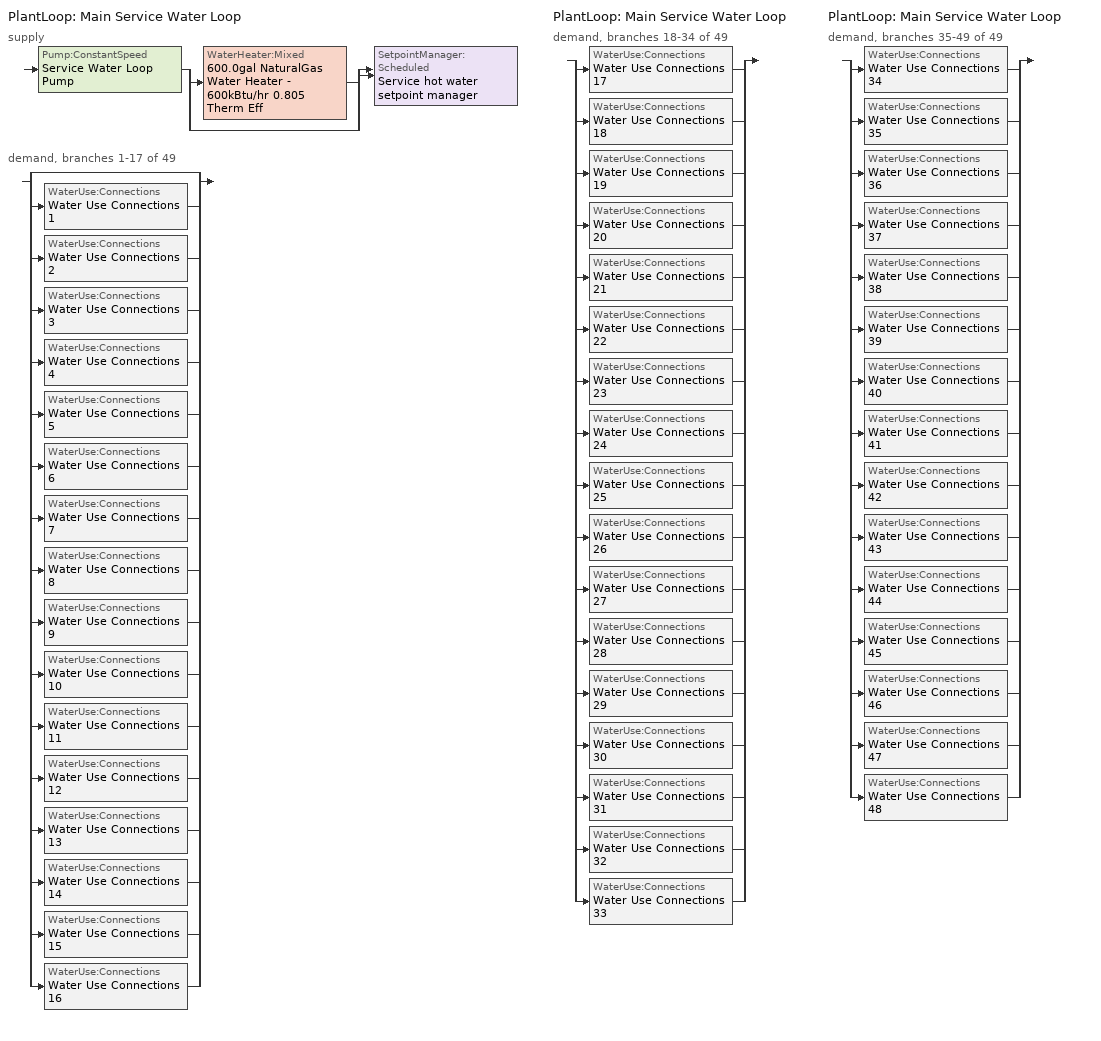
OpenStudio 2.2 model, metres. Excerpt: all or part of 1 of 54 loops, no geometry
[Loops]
PlantLoop 'Main Service Water Loop'
 supply: Pump:ConstantSpeed 'Service Water Loop Pump' > split
  | WaterHeater:Mixed '600.0gal NaturalGas Water Heater - 600kBtu/hr 0.805 Therm Eff'
  | bypass
  join > SetpointManager:Scheduled 'Service hot water setpoint manager'
 demand, branches 1-17 of 49: split
  | bypass
  | WaterUse:Connections 'Water Use Connections 1'
  | WaterUse:Connections 'Water Use Connections 2'
  | WaterUse:Connections 'Water Use Connections 3'
  | WaterUse:Connections 'Water Use Connections 4'
  | WaterUse:Connections 'Water Use Connections 5'
  | WaterUse:Connections 'Water Use Connections 6'
  | WaterUse:Connections 'Water Use Connections 7'
  | WaterUse:Connections 'Water Use Connections 8'
  | WaterUse:Connections 'Water Use Connections 9'
  | WaterUse:Connections 'Water Use Connections 10'
  | WaterUse:Connections 'Water Use Connections 11'
  | WaterUse:Connections 'Water Use Connections 12'
  | WaterUse:Connections 'Water Use Connections 13'
  | WaterUse:Connections 'Water Use Connections 14'
  | WaterUse:Connections 'Water Use Connections 15'
  | WaterUse:Connections 'Water Use Connections 16'
PlantLoop 'Main Service Water Loop'
 demand, branches 18-34 of 49: split
  | WaterUse:Connections 'Water Use Connections 17'
  | WaterUse:Connections 'Water Use Connections 18'
  | WaterUse:Connections 'Water Use Connections 19'
  | WaterUse:Connections 'Water Use Connections 20'
  | WaterUse:Connections 'Water Use Connections 21'
  | WaterUse:Connections 'Water Use Connections 22'
  | WaterUse:Connections 'Water Use Connections 23'
  | WaterUse:Connections 'Water Use Connections 24'
  | WaterUse:Connections 'Water Use Connections 25'
  | WaterUse:Connections 'Water Use Connections 26'
  | WaterUse:Connections 'Water Use Connections 27'
  | WaterUse:Connections 'Water Use Connections 28'
  | WaterUse:Connections 'Water Use Connections 29'
  | WaterUse:Connections 'Water Use Connections 30'
  | WaterUse:Connections 'Water Use Connections 31'
  | WaterUse:Connections 'Water Use Connections 32'
  | WaterUse:Connections 'Water Use Connections 33'
PlantLoop 'Main Service Water Loop'
 demand, branches 35-49 of 49: split
  | WaterUse:Connections 'Water Use Connections 34'
  | WaterUse:Connections 'Water Use Connections 35'
  | WaterUse:Connections 'Water Use Connections 36'
  | WaterUse:Connections 'Water Use Connections 37'
  | WaterUse:Connections 'Water Use Connections 38'
  | WaterUse:Connections 'Water Use Connections 39'
  | WaterUse:Connections 'Water Use Connections 40'
  | WaterUse:Connections 'Water Use Connections 41'
  | WaterUse:Connections 'Water Use Connections 42'
  | WaterUse:Connections 'Water Use Connections 43'
  | WaterUse:Connections 'Water Use Connections 44'
  | WaterUse:Connections 'Water Use Connections 45'
  | WaterUse:Connections 'Water Use Connections 46'
  | WaterUse:Connections 'Water Use Connections 47'
  | WaterUse:Connections 'Water Use Connections 48'
[PlantLoop]
Main Service Water Loop: Glycol Concentration=0; Maximum Loop Temperature {C}=60; Minimum Loop Temperature {C}=10; Plant Loop Volume {m3}=Autocalculate; Load Distribution Scheme=Optimal
[Sizing:Plant]
Main Service Water Loop: Loop Type=Heating; Design Loop Exit Temperature {C}=60; Loop Design Temperature Difference {deltaC}=5; Sizing Option=NonCoincident; Zone Timesteps in Averaging Window=1; Coincident Sizing Factor Mode=None
[Pump:ConstantSpeed]
Service Water Loop Pump: Rated Flow Rate {m3/s}=autosize; Rated Pump Head {Pa}=29891; Rated Power Consumption {W}=autosize; Motor Efficiency=0.7; Fraction of Motor Inefficiencies to Fluid Stream=0; Pump Control Type=Intermittent
[SetpointManager:Scheduled]
Service hot water setpoint manager: Control Variable=Temperature; Schedule=Service Water Loop Temp - 140F
[WaterHeater:Mixed]
600.0gal NaturalGas Water Heater - 600kBtu/hr 0.805 Therm Eff: Tank Volume {m3}=2.27125; Setpoint Temperature Schedule=Service Water Loop Temp - 140F; Deadband Temperature Difference {deltaC}=2; Maximum Temperature Limit {C}=82.2222; Heater Control Type=Cycle; Heater Maximum Capacity {W}=175843; Heater Fuel Type=NaturalGas; Heater Thermal Efficiency=0.804593; Part Load Factor Curve=SWH-EFFFPLR-NECB2011; Off Cycle Parasitic Fuel Consumption Rate {W}=20; Off Cycle Parasitic Fuel Type=NaturalGas; Off Cycle Parasitic Heat Fraction to Tank=0.8; On Cycle Parasitic Fuel Type=NaturalGas; On Cycle Parasitic Heat Fraction to Tank=0; Ambient Temperature Indicator=Schedule; Ambient Temperature Schedule=Water Heater Ambient Temp Schedule - 70F; Off Cycle Loss Coefficient to Ambient Temperature {W/K}=20.7661; On Cycle Loss Coefficient to Ambient Temperature {W/K}=20.7661; Use Side Effectiveness=1; Source Side Effectiveness=1; Use Side Design Flow Rate {m3/s}=autosize; Source Side Design Flow Rate {m3/s}=autosize; Indirect Water Heating Recovery Time {hr}=1.5
[WaterUse:Connections]
Name | Water Use Equipment Name 1
Water Use Connections 1 | Dining_flr_5 Service Water Use 0.05gal/min
Water Use Connections 2 | Er_exam1_mult4_flr_1 Service Water Use 0.02gal/min
Water Use Connections 3 | Er_exam3_mult4_flr_1 Service Water Use 0.02gal/min
Water Use Connections 4 | Er_trauma1_flr_1 Service Water Use 0.02gal/min
Water Use Connections 5 | Er_trauma2_flr_1 Service Water Use 0.02gal/min
Water Use Connections 6 | Er_triage_mult4_flr_1 Service Water Use 0.02gal/min
Water Use Connections 7 | Er_nursestn_lobby_flr_1 Service Water Use 0.24gal/min
Water Use Connections 8 | Icu_nursestn_lobby_flr_2 Service Water Use 0.13gal/min
Water Use Connections 9 | Nursestn_lobby_flr_3 Service Water Use 0.04gal/min
Water Use Connections 10 | Nursestn_lobby_flr_4 Service Water Use 0.17gal/min
Water Use Connections 11 | Nursestn_lobby_flr_5 Service Water Use 0.13gal/min
Water Use Connections 12 | Or_nursestn_lobby_flr_2 Service Water Use 0.01gal/min
Water Use Connections 13 | Ic_patroom1_mult5_flr_2 Service Water Use 0.01gal/min
Water Use Connections 14 | Ic_patroom2_flr_2 Service Water Use 0.01gal/min
Water Use Connections 15 | Ic_patroom3_mult6_flr_2 Service Water Use 0.01gal/min
Water Use Connections 16 | Patroom1_mult10_flr_3 Service Water Use 0.01gal/min
Water Use Connections 17 | Patroom1_mult10_flr_4 Service Water Use 0.01gal/min
Water Use Connections 18 | Patroom2_flr_3 Service Water Use 0.01gal/min
Water Use Connections 19 | Patroom2_flr_4 Service Water Use 0.01gal/min
Water Use Connections 20 | Patroom3_mult10_flr_3 Service Water Use 0.01gal/min
Water Use Connections 21 | Patroom3_mult10_flr_4 Service Water Use 0.01gal/min
Water Use Connections 22 | Patroom4_flr_3 Service Water Use 0.01gal/min
Water Use Connections 23 | Patroom4_flr_4 Service Water Use 0.01gal/min
Water Use Connections 24 | Patroom5_mult10_flr_3 Service Water Use 0.01gal/min
Water Use Connections 25 | Patroom5_mult10_flr_4 Service Water Use 0.01gal/min
Water Use Connections 26 | Patroom6_flr_3 Service Water Use 0.01gal/min
Water Use Connections 27 | Patroom6_flr_4 Service Water Use 0.01gal/min
Water Use Connections 28 | Patroom7_mult10_flr_3 Service Water Use 0.01gal/min
Water Use Connections 29 | Patroom7_mult10_flr_4 Service Water Use 0.01gal/min
Water Use Connections 30 | Patroom8_flr_3 Service Water Use 0.01gal/min
Water Use Connections 31 | Patroom8_flr_4 Service Water Use 0.01gal/min
Water Use Connections 32 | Icu_flr_2 Service Water Use 0.01gal/min
Water Use Connections 33 | Kitchen_flr_5 Service Water Use 0.08gal/min
Water Use Connections 34 | Lab_flr_3 Service Water Use 0.15gal/min
Water Use Connections 35 | Lab_flr_4 Service Water Use 0.2gal/min
Water Use Connections 36 | Basement Service Water Use 2.87gal/min
Water Use Connections 37 | Lobby_records_flr_1 Service Water Use 0.57gal/min
Water Use Connections 38 | Office1_flr_5 Service Water Use 0.01gal/min
Water Use Connections 39 | Office1_mult4_flr_1 Service Water Use 0.01gal/min
Water Use Connections 40 | Office2_mult5_flr_5 Service Water Use 0.01gal/min
Water Use Connections 41 | Office3_flr_5 Service Water Use 0.01gal/min
Water Use Connections 42 | Office4_mult6_flr_5 Service Water Use 0.01gal/min
Water Use Connections 43 | Or1_flr_2 Service Water Use 0.05gal/min
Water Use Connections 44 | Or2_mult5_flr_2 Service Water Use 0.02gal/min
Water Use Connections 45 | Or3_flr_2 Service Water Use 0.02gal/min
Water Use Connections 46 | Or4_flr_2 Service Water Use 0.29gal/min
Water Use Connections 47 | Phystherapy_flr_3 Service Water Use 0.06gal/min
Water Use Connections 48 | Radiology_flr_4 Service Water Use 0.19gal/min
[WaterUse:Equipment:Definition]
Name | Peak Flow Rate {m3/s} | Target Temperature Schedule | Sensible Fraction Schedule | Latent Fraction Schedule
Dining_flr_5 Service Water Use Def 0.05gal/min | 3.06634e-06 | Schedule Ruleset 5 | Schedule Ruleset 3 | Schedule Ruleset 4
Er_exam1_mult4_flr_1 Service Water Use Def 0.02gal/min | 1.34933e-06 | Schedule Ruleset 8 | Schedule Ruleset 6 | Schedule Ruleset 7
Er_exam3_mult4_flr_1 Service Water Use Def 0.02gal/min | 1.34933e-06 | Schedule Ruleset 11 | Schedule Ruleset 9 | Schedule Ruleset 10
Er_trauma1_flr_1 Service Water Use Def 0.02gal/min | 1.34933e-06 | Schedule Ruleset 14 | Schedule Ruleset 12 | Schedule Ruleset 13
Er_trauma2_flr_1 Service Water Use Def 0.02gal/min | 1.34933e-06 | Schedule Ruleset 17 | Schedule Ruleset 15 | Schedule Ruleset 16
Er_triage_mult4_flr_1 Service Water Use Def 0.02gal/min | 1.34933e-06 | Schedule Ruleset 20 | Schedule Ruleset 18 | Schedule Ruleset 19
Er_nursestn_lobby_flr_1 Service Water Use Def 0.24gal/min | 1.50038e-05 | Schedule Ruleset 23 | Schedule Ruleset 21 | Schedule Ruleset 22
Icu_nursestn_lobby_flr_2 Service Water Use Def 0.13gal/min | 8.12072e-06 | Schedule Ruleset 26 | Schedule Ruleset 24 | Schedule Ruleset 25
Nursestn_lobby_flr_3 Service Water Use Def 0.04gal/min | 2.36902e-06 | Schedule Ruleset 29 | Schedule Ruleset 27 | Schedule Ruleset 28
Nursestn_lobby_flr_4 Service Water Use Def 0.17gal/min | 1.0999e-05 | Schedule Ruleset 32 | Schedule Ruleset 30 | Schedule Ruleset 31
Nursestn_lobby_flr_5 Service Water Use Def 0.13gal/min | 7.95313e-06 | Schedule Ruleset 35 | Schedule Ruleset 33 | Schedule Ruleset 34
Or_nursestn_lobby_flr_2 Service Water Use Def 0.01gal/min | 3.38431e-07 | Schedule Ruleset 38 | Schedule Ruleset 36 | Schedule Ruleset 37
Ic_patroom1_mult5_flr_2 Service Water Use Def 0.01gal/min | 5.05999e-07 | Schedule Ruleset 41 | Schedule Ruleset 39 | Schedule Ruleset 40
Ic_patroom2_flr_2 Service Water Use Def 0.01gal/min | 6.74665e-07 | Schedule Ruleset 44 | Schedule Ruleset 42 | Schedule Ruleset 43
Ic_patroom3_mult6_flr_2 Service Water Use Def 0.01gal/min | 5.05999e-07 | Schedule Ruleset 47 | Schedule Ruleset 45 | Schedule Ruleset 46
Patroom1_mult10_flr_3 Service Water Use Def 0.01gal/min | 5.05999e-07 | Schedule Ruleset 50 | Schedule Ruleset 48 | Schedule Ruleset 49
Patroom1_mult10_flr_4 Service Water Use Def 0.01gal/min | 5.05999e-07 | Schedule Ruleset 53 | Schedule Ruleset 51 | Schedule Ruleset 52
Patroom2_flr_3 Service Water Use Def 0.01gal/min | 8.43331e-07 | Schedule Ruleset 56 | Schedule Ruleset 54 | Schedule Ruleset 55
Patroom2_flr_4 Service Water Use Def 0.01gal/min | 8.43331e-07 | Schedule Ruleset 59 | Schedule Ruleset 57 | Schedule Ruleset 58
Patroom3_mult10_flr_3 Service Water Use Def 0.01gal/min | 4.89176e-07 | Schedule Ruleset 62 | Schedule Ruleset 60 | Schedule Ruleset 61
Patroom3_mult10_flr_4 Service Water Use Def 0.01gal/min | 4.89176e-07 | Schedule Ruleset 65 | Schedule Ruleset 63 | Schedule Ruleset 64
Patroom4_flr_3 Service Water Use Def 0.01gal/min | 8.43331e-07 | Schedule Ruleset 68 | Schedule Ruleset 66 | Schedule Ruleset 67
Patroom4_flr_4 Service Water Use Def 0.01gal/min | 8.43331e-07 | Schedule Ruleset 71 | Schedule Ruleset 69 | Schedule Ruleset 70
Patroom5_mult10_flr_3 Service Water Use Def 0.01gal/min | 5.05999e-07 | Schedule Ruleset 74 | Schedule Ruleset 72 | Schedule Ruleset 73
Patroom5_mult10_flr_4 Service Water Use Def 0.01gal/min | 5.05999e-07 | Schedule Ruleset 77 | Schedule Ruleset 75 | Schedule Ruleset 76
Patroom6_flr_3 Service Water Use Def 0.01gal/min | 6.74665e-07 | Schedule Ruleset 80 | Schedule Ruleset 78 | Schedule Ruleset 79
Patroom6_flr_4 Service Water Use Def 0.01gal/min | 6.74665e-07 | Schedule Ruleset 83 | Schedule Ruleset 81 | Schedule Ruleset 82
Patroom7_mult10_flr_3 Service Water Use Def 0.01gal/min | 4.89176e-07 | Schedule Ruleset 86 | Schedule Ruleset 84 | Schedule Ruleset 85
Patroom7_mult10_flr_4 Service Water Use Def 0.01gal/min | 4.89176e-07 | Schedule Ruleset 89 | Schedule Ruleset 87 | Schedule Ruleset 88
Patroom8_flr_3 Service Water Use Def 0.01gal/min | 6.74665e-07 | Schedule Ruleset 92 | Schedule Ruleset 90 | Schedule Ruleset 91
Patroom8_flr_4 Service Water Use Def 0.01gal/min | 6.74665e-07 | Schedule Ruleset 95 | Schedule Ruleset 93 | Schedule Ruleset 94
Icu_flr_2 Service Water Use Def 0.01gal/min | 6.74665e-07 | Schedule Ruleset 98 | Schedule Ruleset 96 | Schedule Ruleset 97
Kitchen_flr_5 Service Water Use Def 0.08gal/min | 5.09332e-06 | Schedule Ruleset 101 | Schedule Ruleset 99 | Schedule Ruleset 100
Lab_flr_3 Service Water Use Def 0.15gal/min | 9.22205e-06 | Schedule Ruleset 104 | Schedule Ruleset 102 | Schedule Ruleset 103
Lab_flr_4 Service Water Use Def 0.2gal/min | 1.28186e-05 | Schedule Ruleset 107 | Schedule Ruleset 105 | Schedule Ruleset 106
Basement Service Water Use Def 2.87gal/min | 0.000181035 | Schedule Ruleset 110 | Schedule Ruleset 108 | Schedule Ruleset 109
Lobby_records_flr_1 Service Water Use Def 0.57gal/min | 3.57004e-05 | Schedule Ruleset 113 | Schedule Ruleset 111 | Schedule Ruleset 112
Office1_flr_5 Service Water Use Def 0.01gal/min | 3.37554e-07 | Schedule Ruleset 116 | Schedule Ruleset 114 | Schedule Ruleset 115
Office1_mult4_flr_1 Service Water Use Def 0.01gal/min | 3.37333e-07 | Schedule Ruleset 119 | Schedule Ruleset 117 | Schedule Ruleset 118
Office2_mult5_flr_5 Service Water Use Def 0.01gal/min | 6.91487e-07 | Schedule Ruleset 122 | Schedule Ruleset 120 | Schedule Ruleset 121
Office3_flr_5 Service Water Use Def 0.01gal/min | 6.74665e-07 | Schedule Ruleset 125 | Schedule Ruleset 123 | Schedule Ruleset 124
Office4_mult6_flr_5 Service Water Use Def 0.01gal/min | 3.37333e-07 | Schedule Ruleset 128 | Schedule Ruleset 126 | Schedule Ruleset 127
Or1_flr_2 Service Water Use Def 0.05gal/min | 3.37552e-06 | Schedule Ruleset 131 | Schedule Ruleset 129 | Schedule Ruleset 130
Or2_mult5_flr_2 Service Water Use Def 0.02gal/min | 1.50023e-06 | Schedule Ruleset 134 | Schedule Ruleset 132 | Schedule Ruleset 133
Or3_flr_2 Service Water Use Def 0.02gal/min | 1.12517e-06 | Schedule Ruleset 137 | Schedule Ruleset 135 | Schedule Ruleset 136
Or4_flr_2 Service Water Use Def 0.29gal/min | 1.80028e-05 | Schedule Ruleset 140 | Schedule Ruleset 138 | Schedule Ruleset 139
Phystherapy_flr_3 Service Water Use Def 0.06gal/min | 3.72274e-06 | Schedule Ruleset 143 | Schedule Ruleset 141 | Schedule Ruleset 142
Radiology_flr_4 Service Water Use Def 0.19gal/min | 1.18066e-05 | Schedule Ruleset 146 | Schedule Ruleset 144 | Schedule Ruleset 145
[WaterUse:Equipment]
Name | Water Use Equipment Definition | Space | Flow Rate Fraction Schedule
Dining_flr_5 Service Water Use 0.05gal/min | Dining_flr_5 Service Water Use Def 0.05gal/min | Dining_Flr_5 | NECB-B-Service Water Heating
Er_exam1_mult4_flr_1 Service Water Use 0.02gal/min | Er_exam1_mult4_flr_1 Service Water Use Def 0.02gal/min | ER_Exam1_Mult4_Flr_1 | NECB-H-Service Water Heating
Er_exam3_mult4_flr_1 Service Water Use 0.02gal/min | Er_exam3_mult4_flr_1 Service Water Use Def 0.02gal/min | ER_Exam3_Mult4_Flr_1 | NECB-H-Service Water Heating
Er_trauma1_flr_1 Service Water Use 0.02gal/min | Er_trauma1_flr_1 Service Water Use Def 0.02gal/min | ER_Trauma1_Flr_1 | NECB-H-Service Water Heating
Er_trauma2_flr_1 Service Water Use 0.02gal/min | Er_trauma2_flr_1 Service Water Use Def 0.02gal/min | ER_Trauma2_Flr_1 | NECB-H-Service Water Heating
Er_triage_mult4_flr_1 Service Water Use 0.02gal/min | Er_triage_mult4_flr_1 Service Water Use Def 0.02gal/min | ER_Triage_Mult4_Flr_1 | NECB-H-Service Water Heating
Er_nursestn_lobby_flr_1 Service Water Use 0.24gal/min | Er_nursestn_lobby_flr_1 Service Water Use Def 0.24gal/min | ER_NurseStn_Lobby_Flr_1 | NECB-H-Service Water Heating
Icu_nursestn_lobby_flr_2 Service Water Use 0.13gal/min | Icu_nursestn_lobby_flr_2 Service Water Use Def 0.13gal/min | ICU_NurseStn_Lobby_Flr_2 | NECB-H-Service Water Heating
Nursestn_lobby_flr_3 Service Water Use 0.04gal/min | Nursestn_lobby_flr_3 Service Water Use Def 0.04gal/min | NurseStn_Lobby_Flr_3 | NECB-H-Service Water Heating
Nursestn_lobby_flr_4 Service Water Use 0.17gal/min | Nursestn_lobby_flr_4 Service Water Use Def 0.17gal/min | NurseStn_Lobby_Flr_4 | NECB-H-Service Water Heating
Nursestn_lobby_flr_5 Service Water Use 0.13gal/min | Nursestn_lobby_flr_5 Service Water Use Def 0.13gal/min | NurseStn_Lobby_Flr_5 | NECB-H-Service Water Heating
Or_nursestn_lobby_flr_2 Service Water Use 0.01gal/min | Or_nursestn_lobby_flr_2 Service Water Use Def 0.01gal/min | OR_NurseStn_Lobby_Flr_2 | NECB-H-Service Water Heating
Ic_patroom1_mult5_flr_2 Service Water Use 0.01gal/min | Ic_patroom1_mult5_flr_2 Service Water Use Def 0.01gal/min | IC_PatRoom1_Mult5_Flr_2 | NECB-H-Service Water Heating
Ic_patroom2_flr_2 Service Water Use 0.01gal/min | Ic_patroom2_flr_2 Service Water Use Def 0.01gal/min | IC_PatRoom2_Flr_2 | NECB-H-Service Water Heating
Ic_patroom3_mult6_flr_2 Service Water Use 0.01gal/min | Ic_patroom3_mult6_flr_2 Service Water Use Def 0.01gal/min | IC_PatRoom3_Mult6_Flr_2 | NECB-H-Service Water Heating
Patroom1_mult10_flr_3 Service Water Use 0.01gal/min | Patroom1_mult10_flr_3 Service Water Use Def 0.01gal/min | PatRoom1_Mult10_Flr_3 | NECB-H-Service Water Heating
Patroom1_mult10_flr_4 Service Water Use 0.01gal/min | Patroom1_mult10_flr_4 Service Water Use Def 0.01gal/min | PatRoom1_Mult10_Flr_4 | NECB-H-Service Water Heating
Patroom2_flr_3 Service Water Use 0.01gal/min | Patroom2_flr_3 Service Water Use Def 0.01gal/min | PatRoom2_Flr_3 | NECB-H-Service Water Heating
Patroom2_flr_4 Service Water Use 0.01gal/min | Patroom2_flr_4 Service Water Use Def 0.01gal/min | PatRoom2_Flr_4 | NECB-H-Service Water Heating
Patroom3_mult10_flr_3 Service Water Use 0.01gal/min | Patroom3_mult10_flr_3 Service Water Use Def 0.01gal/min | PatRoom3_Mult10_Flr_3 | NECB-H-Service Water Heating
Patroom3_mult10_flr_4 Service Water Use 0.01gal/min | Patroom3_mult10_flr_4 Service Water Use Def 0.01gal/min | PatRoom3_Mult10_Flr_4 | NECB-H-Service Water Heating
Patroom4_flr_3 Service Water Use 0.01gal/min | Patroom4_flr_3 Service Water Use Def 0.01gal/min | PatRoom4_Flr_3 | NECB-H-Service Water Heating
Patroom4_flr_4 Service Water Use 0.01gal/min | Patroom4_flr_4 Service Water Use Def 0.01gal/min | PatRoom4_Flr_4 | NECB-H-Service Water Heating
Patroom5_mult10_flr_3 Service Water Use 0.01gal/min | Patroom5_mult10_flr_3 Service Water Use Def 0.01gal/min | PatRoom5_Mult10_Flr_3 | NECB-H-Service Water Heating
Patroom5_mult10_flr_4 Service Water Use 0.01gal/min | Patroom5_mult10_flr_4 Service Water Use Def 0.01gal/min | PatRoom5_Mult10_Flr_4 | NECB-H-Service Water Heating
Patroom6_flr_3 Service Water Use 0.01gal/min | Patroom6_flr_3 Service Water Use Def 0.01gal/min | PatRoom6_Flr_3 | NECB-H-Service Water Heating
Patroom6_flr_4 Service Water Use 0.01gal/min | Patroom6_flr_4 Service Water Use Def 0.01gal/min | PatRoom6_Flr_4 | NECB-H-Service Water Heating
Patroom7_mult10_flr_3 Service Water Use 0.01gal/min | Patroom7_mult10_flr_3 Service Water Use Def 0.01gal/min | PatRoom7_Mult10_Flr_3 | NECB-H-Service Water Heating
Patroom7_mult10_flr_4 Service Water Use 0.01gal/min | Patroom7_mult10_flr_4 Service Water Use Def 0.01gal/min | PatRoom7_Mult10_Flr_4 | NECB-H-Service Water Heating
Patroom8_flr_3 Service Water Use 0.01gal/min | Patroom8_flr_3 Service Water Use Def 0.01gal/min | PatRoom8_Flr_3 | NECB-H-Service Water Heating
Patroom8_flr_4 Service Water Use 0.01gal/min | Patroom8_flr_4 Service Water Use Def 0.01gal/min | PatRoom8_Flr_4 | NECB-H-Service Water Heating
Icu_flr_2 Service Water Use 0.01gal/min | Icu_flr_2 Service Water Use Def 0.01gal/min | ICU_Flr_2 | NECB-H-Service Water Heating
Kitchen_flr_5 Service Water Use 0.08gal/min | Kitchen_flr_5 Service Water Use Def 0.08gal/min | Kitchen_Flr_5 | NECB-B-Service Water Heating
Lab_flr_3 Service Water Use 0.15gal/min | Lab_flr_3 Service Water Use Def 0.15gal/min | Lab_Flr_3 | NECB-A-Service Water Heating
Lab_flr_4 Service Water Use 0.2gal/min | Lab_flr_4 Service Water Use Def 0.2gal/min | Lab_Flr_4 | NECB-A-Service Water Heating
Basement Service Water Use 2.87gal/min | Basement Service Water Use Def 2.87gal/min | Basement | NECB-A-Service Water Heating
Lobby_records_flr_1 Service Water Use 0.57gal/min | Lobby_records_flr_1 Service Water Use Def 0.57gal/min | Lobby_Records_Flr_1 | NECB-A-Service Water Heating
Office1_flr_5 Service Water Use 0.01gal/min | Office1_flr_5 Service Water Use Def 0.01gal/min | Office1_Flr_5 | NECB-A-Service Water Heating
Office1_mult4_flr_1 Service Water Use 0.01gal/min | Office1_mult4_flr_1 Service Water Use Def 0.01gal/min | Office1_Mult4_Flr_1 | NECB-A-Service Water Heating
Office2_mult5_flr_5 Service Water Use 0.01gal/min | Office2_mult5_flr_5 Service Water Use Def 0.01gal/min | Office2_Mult5_Flr_5 | NECB-A-Service Water Heating
Office3_flr_5 Service Water Use 0.01gal/min | Office3_flr_5 Service Water Use Def 0.01gal/min | Office3_Flr_5 | NECB-A-Service Water Heating
Office4_mult6_flr_5 Service Water Use 0.01gal/min | Office4_mult6_flr_5 Service Water Use Def 0.01gal/min | Office4_Mult6_Flr_5 | NECB-A-Service Water Heating
Or1_flr_2 Service Water Use 0.05gal/min | Or1_flr_2 Service Water Use Def 0.05gal/min | OR1_Flr_2 | NECB-H-Service Water Heating
Or2_mult5_flr_2 Service Water Use 0.02gal/min | Or2_mult5_flr_2 Service Water Use Def 0.02gal/min | OR2_Mult5_Flr_2 | NECB-H-Service Water Heating
Or3_flr_2 Service Water Use 0.02gal/min | Or3_flr_2 Service Water Use Def 0.02gal/min | OR3_Flr_2 | NECB-H-Service Water Heating
Or4_flr_2 Service Water Use 0.29gal/min | Or4_flr_2 Service Water Use Def 0.29gal/min | OR4_Flr_2 | NECB-H-Service Water Heating
Phystherapy_flr_3 Service Water Use 0.06gal/min | Phystherapy_flr_3 Service Water Use Def 0.06gal/min | PhysTherapy_Flr_3 | NECB-C-Service Water Heating
Radiology_flr_4 Service Water Use 0.19gal/min | Radiology_flr_4 Service Water Use Def 0.19gal/min | Radiology_Flr_4 | NECB-H-Service Water Heating
[Schedule:Ruleset]
Name | Default Day Schedule
Service Water Loop Temp - 140F | Service Water Loop Temp - 140F Default
Water Heater Ambient Temp Schedule - 70F | Water Heater Ambient Temp Schedule - 70F Default
Schedule Ruleset 3 | Schedule Day 7
Schedule Ruleset 4 | Schedule Day 8
Schedule Ruleset 5 | Schedule Day 9
NECB-B-Service Water Heating | NECB-B-Service Water Heating Default
Schedule Ruleset 6 | Schedule Day 10
Schedule Ruleset 7 | Schedule Day 11
Schedule Ruleset 8 | Schedule Day 12
NECB-H-Service Water Heating | NECB-H-Service Water Heating Default
Schedule Ruleset 9 | Schedule Day 13
Schedule Ruleset 10 | Schedule Day 14
Schedule Ruleset 11 | Schedule Day 15
Schedule Ruleset 12 | Schedule Day 16
Schedule Ruleset 13 | Schedule Day 17
Schedule Ruleset 14 | Schedule Day 18
Schedule Ruleset 15 | Schedule Day 19
Schedule Ruleset 16 | Schedule Day 20
Schedule Ruleset 17 | Schedule Day 21
Schedule Ruleset 18 | Schedule Day 22
Schedule Ruleset 19 | Schedule Day 23
Schedule Ruleset 20 | Schedule Day 24
Schedule Ruleset 21 | Schedule Day 25
Schedule Ruleset 22 | Schedule Day 26
Schedule Ruleset 23 | Schedule Day 27
Schedule Ruleset 24 | Schedule Day 28
Schedule Ruleset 25 | Schedule Day 29
Schedule Ruleset 26 | Schedule Day 30
Schedule Ruleset 27 | Schedule Day 31
Schedule Ruleset 28 | Schedule Day 32
Schedule Ruleset 29 | Schedule Day 33
Schedule Ruleset 30 | Schedule Day 34
Schedule Ruleset 31 | Schedule Day 35
Schedule Ruleset 32 | Schedule Day 36
Schedule Ruleset 33 | Schedule Day 37
Schedule Ruleset 34 | Schedule Day 38
Schedule Ruleset 35 | Schedule Day 39
Schedule Ruleset 36 | Schedule Day 40
Schedule Ruleset 37 | Schedule Day 41
Schedule Ruleset 38 | Schedule Day 42
Schedule Ruleset 39 | Schedule Day 43
Schedule Ruleset 40 | Schedule Day 44
Schedule Ruleset 41 | Schedule Day 45
Schedule Ruleset 42 | Schedule Day 46
Schedule Ruleset 43 | Schedule Day 47
Schedule Ruleset 44 | Schedule Day 48
Schedule Ruleset 45 | Schedule Day 49
Schedule Ruleset 46 | Schedule Day 50
Schedule Ruleset 47 | Schedule Day 51
Schedule Ruleset 48 | Schedule Day 52
Schedule Ruleset 49 | Schedule Day 53
Schedule Ruleset 50 | Schedule Day 54
Schedule Ruleset 51 | Schedule Day 55
Schedule Ruleset 52 | Schedule Day 56
Schedule Ruleset 53 | Schedule Day 57
Schedule Ruleset 54 | Schedule Day 58
Schedule Ruleset 55 | Schedule Day 59
Schedule Ruleset 56 | Schedule Day 60
Schedule Ruleset 57 | Schedule Day 61
Schedule Ruleset 58 | Schedule Day 62
Schedule Ruleset 59 | Schedule Day 63
Schedule Ruleset 60 | Schedule Day 64
Schedule Ruleset 61 | Schedule Day 65
Schedule Ruleset 62 | Schedule Day 66
Schedule Ruleset 63 | Schedule Day 67
Schedule Ruleset 64 | Schedule Day 68
Schedule Ruleset 65 | Schedule Day 69
Schedule Ruleset 66 | Schedule Day 70
Schedule Ruleset 67 | Schedule Day 71
Schedule Ruleset 68 | Schedule Day 72
Schedule Ruleset 69 | Schedule Day 73
Schedule Ruleset 70 | Schedule Day 74
Schedule Ruleset 71 | Schedule Day 75
Schedule Ruleset 72 | Schedule Day 76
Schedule Ruleset 73 | Schedule Day 77
Schedule Ruleset 74 | Schedule Day 78
Schedule Ruleset 75 | Schedule Day 79
Schedule Ruleset 76 | Schedule Day 80
Schedule Ruleset 77 | Schedule Day 81
Schedule Ruleset 78 | Schedule Day 82
Schedule Ruleset 79 | Schedule Day 83
Schedule Ruleset 80 | Schedule Day 84
Schedule Ruleset 81 | Schedule Day 85
Schedule Ruleset 82 | Schedule Day 86
Schedule Ruleset 83 | Schedule Day 87
Schedule Ruleset 84 | Schedule Day 88
Schedule Ruleset 85 | Schedule Day 89
Schedule Ruleset 86 | Schedule Day 90
Schedule Ruleset 87 | Schedule Day 91
Schedule Ruleset 88 | Schedule Day 92
Schedule Ruleset 89 | Schedule Day 93
Schedule Ruleset 90 | Schedule Day 94
Schedule Ruleset 91 | Schedule Day 95
Schedule Ruleset 92 | Schedule Day 96
Schedule Ruleset 93 | Schedule Day 97
Schedule Ruleset 94 | Schedule Day 98
Schedule Ruleset 95 | Schedule Day 99
Schedule Ruleset 96 | Schedule Day 100
Schedule Ruleset 97 | Schedule Day 101
Schedule Ruleset 98 | Schedule Day 102
Schedule Ruleset 99 | Schedule Day 103
Schedule Ruleset 100 | Schedule Day 104
Schedule Ruleset 101 | Schedule Day 105
Schedule Ruleset 102 | Schedule Day 106
Schedule Ruleset 103 | Schedule Day 107
Schedule Ruleset 104 | Schedule Day 108
NECB-A-Service Water Heating | NECB-A-Service Water Heating Default
Schedule Ruleset 105 | Schedule Day 109
Schedule Ruleset 106 | Schedule Day 110
Schedule Ruleset 107 | Schedule Day 111
Schedule Ruleset 108 | Schedule Day 112
Schedule Ruleset 109 | Schedule Day 113
Schedule Ruleset 110 | Schedule Day 114
Schedule Ruleset 111 | Schedule Day 115
Schedule Ruleset 112 | Schedule Day 116
Schedule Ruleset 113 | Schedule Day 117
Schedule Ruleset 114 | Schedule Day 118
Schedule Ruleset 115 | Schedule Day 119
Schedule Ruleset 116 | Schedule Day 120
Schedule Ruleset 117 | Schedule Day 121
Schedule Ruleset 118 | Schedule Day 122
Schedule Ruleset 119 | Schedule Day 123
Schedule Ruleset 120 | Schedule Day 124
Schedule Ruleset 121 | Schedule Day 125
Schedule Ruleset 122 | Schedule Day 126
Schedule Ruleset 123 | Schedule Day 127
Schedule Ruleset 124 | Schedule Day 128
Schedule Ruleset 125 | Schedule Day 129
Schedule Ruleset 126 | Schedule Day 130
Schedule Ruleset 127 | Schedule Day 131
Schedule Ruleset 128 | Schedule Day 132
Schedule Ruleset 129 | Schedule Day 133
Schedule Ruleset 130 | Schedule Day 134
Schedule Ruleset 131 | Schedule Day 135
Schedule Ruleset 132 | Schedule Day 136
Schedule Ruleset 133 | Schedule Day 137
Schedule Ruleset 134 | Schedule Day 138
Schedule Ruleset 135 | Schedule Day 139
Schedule Ruleset 136 | Schedule Day 140
Schedule Ruleset 137 | Schedule Day 141
Schedule Ruleset 138 | Schedule Day 142
Schedule Ruleset 139 | Schedule Day 143
Schedule Ruleset 140 | Schedule Day 144
Schedule Ruleset 141 | Schedule Day 145
Schedule Ruleset 142 | Schedule Day 146
Schedule Ruleset 143 | Schedule Day 147
NECB-C-Service Water Heating | NECB-C-Service Water Heating Default
Schedule Ruleset 144 | Schedule Day 148
Schedule Ruleset 145 | Schedule Day 149
Schedule Ruleset 146 | Schedule Day 150
[Schedule:Day]
Service Water Loop Temp - 140F Default; Schedule Day 9; Schedule Day 12; Schedule Day 15; Schedule Day 18; Schedule Day 21; Schedule Day 24; Schedule Day 27; Schedule Day 30; Schedule Day 33; Schedule Day 36; Schedule Day 39; Schedule Day 42; Schedule Day 45; Schedule Day 48; Schedule Day 51; Schedule Day 54; Schedule Day 57; Schedule Day 60; Schedule Day 63; Schedule Day 66; Schedule Day 69; Schedule Day 72; Schedule Day 75; Schedule Day 78; Schedule Day 81; Schedule Day 84; Schedule Day 87; Schedule Day 90; Schedule Day 93; Schedule Day 96; Schedule Day 99; Schedule Day 102; Schedule Day 105; Schedule Day 108; Schedule Day 111; Schedule Day 114; Schedule Day 117; Schedule Day 120; Schedule Day 123; Schedule Day 126; Schedule Day 129; Schedule Day 132; Schedule Day 135; Schedule Day 138; Schedule Day 141; Schedule Day 144; Schedule Day 147; Schedule Day 150: 24, 0, 60
Water Heater Ambient Temp Schedule - 70F Default: 24, 0, 21.1111
Schedule Day 7; Schedule Day 10; Schedule Day 13; Schedule Day 16; Schedule Day 19; Schedule Day 22; Schedule Day 25; Schedule Day 28; Schedule Day 31; Schedule Day 34; Schedule Day 37; Schedule Day 40; Schedule Day 43; Schedule Day 46; Schedule Day 49; Schedule Day 52; Schedule Day 55; Schedule Day 58; Schedule Day 61; Schedule Day 64; Schedule Day 67; Schedule Day 70; Schedule Day 73; Schedule Day 76; Schedule Day 79; Schedule Day 82; Schedule Day 85; Schedule Day 88; Schedule Day 91; Schedule Day 94; Schedule Day 97; Schedule Day 100; Schedule Day 103; Schedule Day 106; Schedule Day 109; Schedule Day 112; Schedule Day 115; Schedule Day 118; Schedule Day 121; Schedule Day 124; Schedule Day 127; Schedule Day 130; Schedule Day 133; Schedule Day 136; Schedule Day 139; Schedule Day 142; Schedule Day 145; Schedule Day 148: 24, 0, 0.2
Schedule Day 8; Schedule Day 11; Schedule Day 14; Schedule Day 17; Schedule Day 20; Schedule Day 23; Schedule Day 26; Schedule Day 29; Schedule Day 32; Schedule Day 35; Schedule Day 38; Schedule Day 41; Schedule Day 44; Schedule Day 47; Schedule Day 50; Schedule Day 53; Schedule Day 56; Schedule Day 59; Schedule Day 62; Schedule Day 65; Schedule Day 68; Schedule Day 71; Schedule Day 74; Schedule Day 77; Schedule Day 80; Schedule Day 83; Schedule Day 86; Schedule Day 89; Schedule Day 92; Schedule Day 95; Schedule Day 98; Schedule Day 101; Schedule Day 104; Schedule Day 107; NECB-A-Service Water Heating Sat Day; NECB-A-Service Water Heating Sun|Hol Day; Schedule Day 110; Schedule Day 113; Schedule Day 116; Schedule Day 119; Schedule Day 122; Schedule Day 125; Schedule Day 128; Schedule Day 131; Schedule Day 134; Schedule Day 137; Schedule Day 140; Schedule Day 143; Schedule Day 146; Schedule Day 149: 24, 0, 0.05
NECB-B-Service Water Heating Default; NECB-B-Service Water Heating Default|Wkdy Day: 1, 0, 0.6, 2, 0, 0.5, 9, 0, 0.05, 11, 0, 0.7, 12, 0, 0.4, 13, 0, 0.5, 15, 0, 0.6, 16, 0, 0.4, 18, 0, 0.3, 19, 0, 0.4, 20, 0, 0.5, 22, 0, 0.8, 24, 0, 0.9
NECB-B-Service Water Heating Sat Day: 1, 0, 0.7, 2, 0, 0.6, 9, 0, 0.05, 11, 0, 0.7, 12, 0, 0.4, 13, 0, 0.5, 15, 0, 0.6, 16, 0, 0.4, 18, 0, 0.3, 19, 0, 0.4, 20, 0, 0.5, 22, 0, 0.8, 24, 0, 0.9
NECB-B-Service Water Heating Sun|Hol Day: 1, 0, 0.5, 2, 0, 0.6, 9, 0, 0.05, 11, 0, 0.7, 12, 0, 0.4, 13, 0, 0.5, 15, 0, 0.6, 16, 0, 0.4, 18, 0, 0.3, 19, 0, 0.4, 20, 0, 0.5, 22, 0, 0.8, 24, 0, 0.5
NECB-H-Service Water Heating Default; NECB-H-Service Water Heating Default|Wkdy Day; NECB-H-Service Water Heating Sat Day; NECB-H-Service Water Heating Sun|Hol Day: 24, 0, 0.9
NECB-A-Service Water Heating Default; NECB-A-Service Water Heating Default|Wkdy Day: 7, 0, 0.05, 8, 0, 0.1, 10, 0, 0.5, 16, 0, 0.9, 17, 0, 0.7, 18, 0, 0.5, 19, 0, 0.3, 22, 0, 0.2, 24, 0, 0.05
NECB-C-Service Water Heating Default; NECB-C-Service Water Heating Default|Wkdy Day: 8, 0, 0.05, 9, 0, 0.1, 10, 0, 0.2, 11, 0, 0.3, 12, 0, 0.4, 16, 0, 0.8, 17, 0, 0.6, 18, 0, 0.4, 19, 0, 0.3, 21, 0, 0.2, 24, 0, 0.05
NECB-C-Service Water Heating Sat Day: 8, 0, 0.05, 9, 0, 0.1, 10, 0, 0.2, 11, 0, 0.3, 12, 0, 0.5, 16, 0, 0.9, 17, 0, 0.7, 18, 0, 0.5, 19, 0, 0.3, 21, 0, 0.2, 24, 0, 0.05
NECB-C-Service Water Heating Sun|Hol Day: 10, 0, 0.05, 11, 0, 0.1, 12, 0, 0.2, 13, 0, 0.4, 15, 0, 0.8, 16, 0, 0.6, 17, 0, 0.4, 18, 0, 0.3, 19, 0, 0.2, 24, 0, 0.05
[Schedule:Rule] Date Specification Type=DateRange; Start Month=1; Start Day=1; End Month=12; End Day=31
Name | Schedule Ruleset | Rule Order | Day Schedule | Apply Monday | Apply Tuesday | Apply Wednesday | Apply Thursday | Apply Friday | Apply Saturday | Apply Sunday
Schedule Rule 62 | NECB-B-Service Water Heating | 2 | NECB-B-Service Water Heating Default|Wkdy Day | Yes | Yes | Yes | Yes | Yes
Schedule Rule 63 | NECB-B-Service Water Heating | 1 | NECB-B-Service Water Heating Sat Day |  |  |  |  |  | Yes
Schedule Rule 64 | NECB-B-Service Water Heating | 0 | NECB-B-Service Water Heating Sun|Hol Day |  |  |  |  |  |  | Yes
Schedule Rule 65 | NECB-H-Service Water Heating | 2 | NECB-H-Service Water Heating Default|Wkdy Day | Yes | Yes | Yes | Yes | Yes
Schedule Rule 66 | NECB-H-Service Water Heating | 1 | NECB-H-Service Water Heating Sat Day |  |  |  |  |  | Yes
Schedule Rule 67 | NECB-H-Service Water Heating | 0 | NECB-H-Service Water Heating Sun|Hol Day |  |  |  |  |  |  | Yes
Schedule Rule 68 | NECB-A-Service Water Heating | 2 | NECB-A-Service Water Heating Default|Wkdy Day | Yes | Yes | Yes | Yes | Yes
Schedule Rule 69 | NECB-A-Service Water Heating | 1 | NECB-A-Service Water Heating Sat Day |  |  |  |  |  | Yes
Schedule Rule 70 | NECB-A-Service Water Heating | 0 | NECB-A-Service Water Heating Sun|Hol Day |  |  |  |  |  |  | Yes
Schedule Rule 71 | NECB-C-Service Water Heating | 2 | NECB-C-Service Water Heating Default|Wkdy Day | Yes | Yes | Yes | Yes | Yes
Schedule Rule 72 | NECB-C-Service Water Heating | 1 | NECB-C-Service Water Heating Sat Day |  |  |  |  |  | Yes
Schedule Rule 73 | NECB-C-Service Water Heating | 0 | NECB-C-Service Water Heating Sun|Hol Day |  |  |  |  |  |  | Yes
[Curve:Cubic]
SWH-EFFFPLR-NECB2011: Coefficient1 Constant=0.7576; Coefficient2 x=1.0071; Coefficient3 x**2=-1.4443; Coefficient4 x**3=0.6844; Minimum Value of x=0; Maximum Value of x=1
